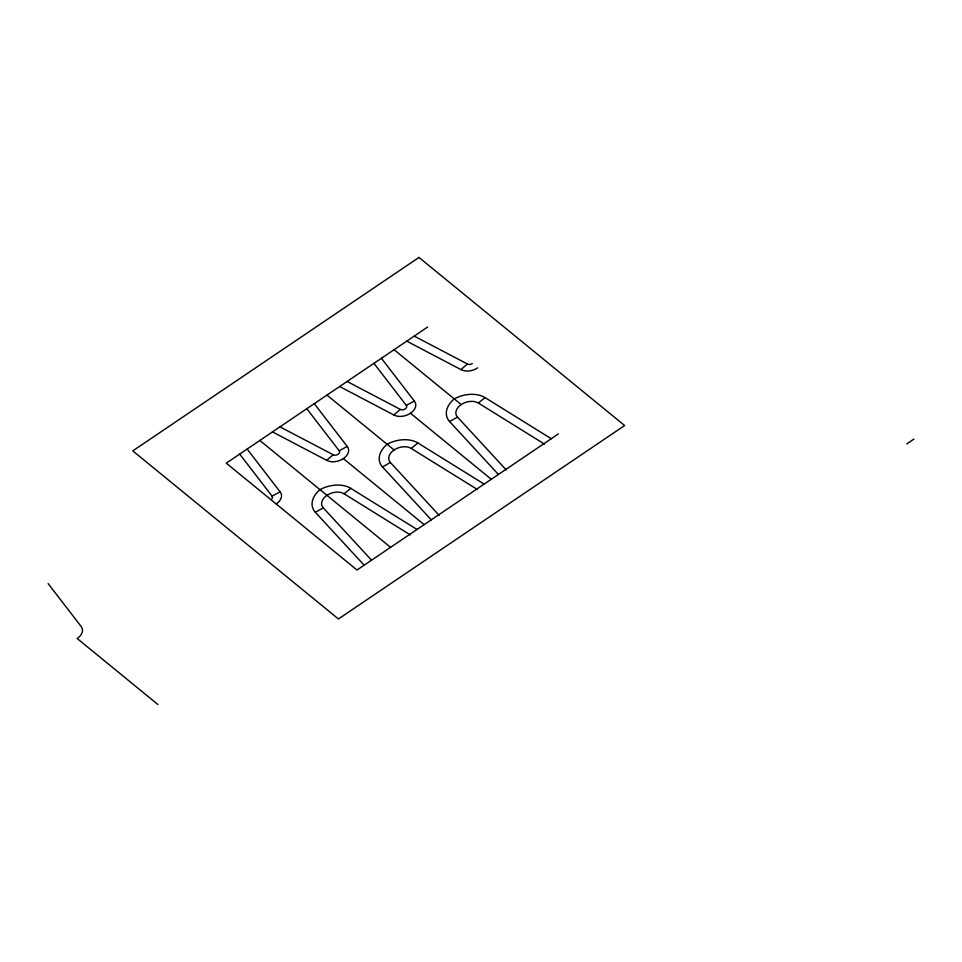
<?xml version="1.0" encoding="UTF-8"?>
<svg xmlns="http://www.w3.org/2000/svg" width="962" height="962" viewBox="0 0 962 962"><rect width="100%" height="100%" fill="white"/><g stroke="black" fill="none" stroke-linecap="round" stroke-linejoin="round"><path stroke-width="1.44" d="M272.499 431.89L326.683 460.329L333.225 454.785A3.812 2.561 -17.7 0 0 338.059 454.292A3.812 2.561 -17.7 0 0 339.177 450.757L347.222 446.452L314.273 403.655M339.622 386.52L393.819 414.959L400.348 409.415A3.812 2.561 -17.7 0 0 405.182 408.922A3.812 2.561 -17.7 0 0 406.313 405.387L414.345 401.07L381.397 358.285M406.758 341.149L460.942 369.576L467.484 364.045A3.812 2.561 -17.7 0 0 472.318 363.54M364.141 565.199L315.368 512.325L323.256 507.852A13.227 8.886 -17.7 0 1 326.948 495.334A13.227 8.886 -17.7 0 1 344.071 493.783L350.817 488.371L417.015 529.461M326.948 395.093L394.083 449.963A13.227 8.886 -17.7 0 1 411.195 448.412L417.941 443.001L484.139 484.09M394.083 349.711L461.207 404.581A13.227 8.886 -17.7 0 1 478.33 403.03L485.076 397.619L551.274 438.72M427.645 327.032L226.25 463.155L357.01 570.021L558.405 433.898M906.769 443.903L913.9 439.093M498.4 474.458L449.627 421.584L457.515 417.111A13.227 8.886 -17.7 0 1 461.207 404.581M431.265 519.829L382.491 466.955L390.38 462.481A13.227 8.886 -17.7 0 1 394.083 449.963M270.923 499.663A3.812 2.561 -17.7 0 0 272.054 496.127L280.086 491.822L247.138 449.038M414.225 336.099L467.484 364.045M347.102 381.469L400.348 409.415M279.966 426.839L333.225 454.785M478.33 403.03L544.528 444.131M411.195 448.412L477.405 489.502M344.071 493.783L410.269 534.884M393.819 414.959A13.107 8.802 -17.7 0 0 410.473 413.239L491.269 479.28M326.683 460.329A13.107 8.802 -17.7 0 0 343.35 458.609L424.146 524.651M259.824 440.464L390.572 547.33M157.972 704.557L77.176 638.515A13.107 8.802 -17.7 0 0 81.049 626.358L48.1 583.573M457.515 417.111L506.289 469.985M390.38 462.481L439.153 515.355M323.256 507.852L371.548 560.197M406.313 405.387L373.929 363.335M339.177 450.757L306.794 408.706M272.054 496.127L239.67 454.088M449.627 421.584A26.142 17.556 -17.7 0 1 454.232 398.881A26.142 17.556 -17.7 0 1 485.076 397.619M414.345 401.07A13.107 8.802 -17.7 0 1 410.473 413.239M477.609 367.869A13.107 8.802 -17.7 0 1 460.942 369.576M382.491 466.955A26.142 17.556 -17.7 0 1 387.109 444.264A26.142 17.556 -17.7 0 1 417.941 443.001M347.222 446.452A13.107 8.802 -17.7 0 1 343.35 458.609M315.368 512.325A26.142 17.556 -17.7 0 1 319.973 489.634A26.142 17.556 -17.7 0 1 350.817 488.371M280.086 491.822A13.107 8.802 -17.7 0 1 276.214 503.992M418.975 257.443L132.78 450.889L338.432 618.975L624.627 425.529L418.975 257.443"/></g></svg>
